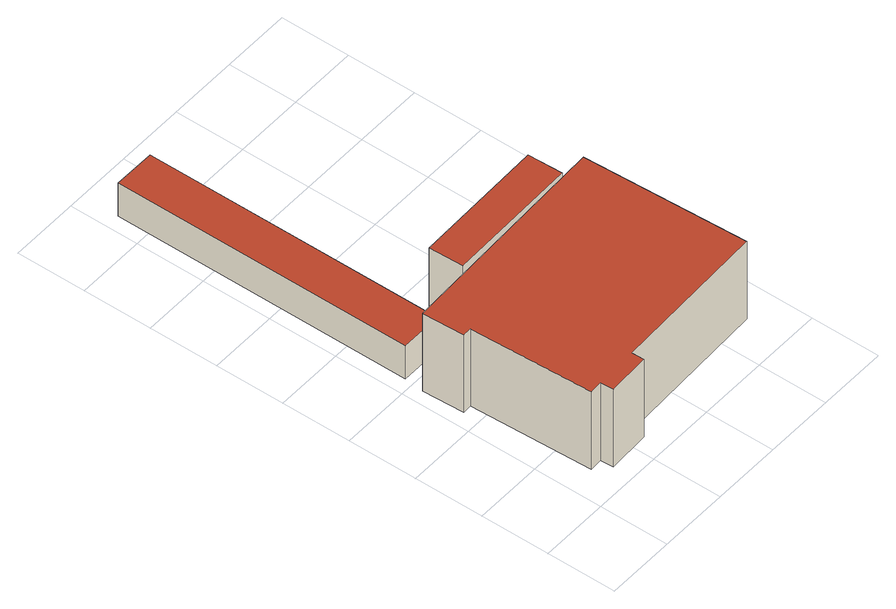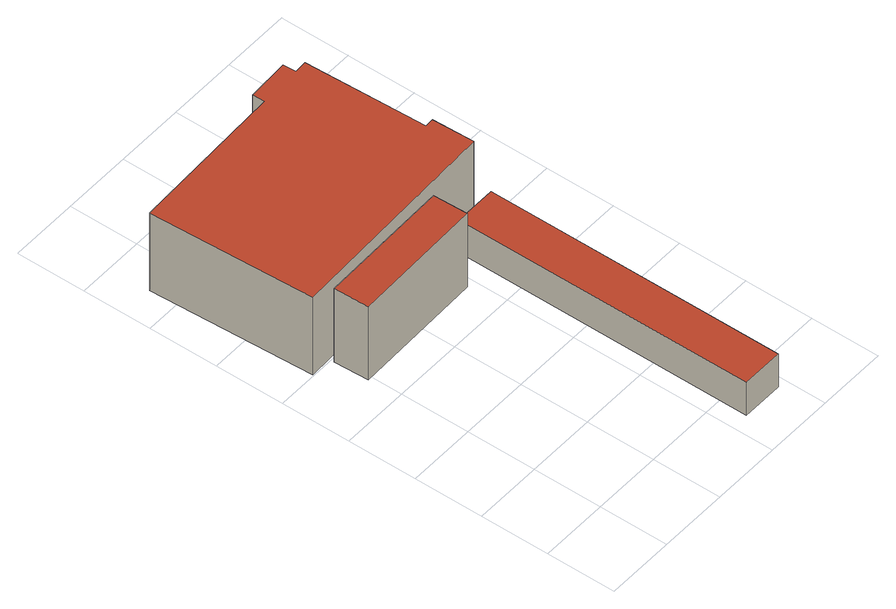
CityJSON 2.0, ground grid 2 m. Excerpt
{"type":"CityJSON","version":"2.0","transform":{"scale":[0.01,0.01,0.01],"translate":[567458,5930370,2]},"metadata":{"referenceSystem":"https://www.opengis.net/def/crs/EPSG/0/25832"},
"CityObjects":{
"building1":{"type":"Building","attributes":{"Grundfläche 2D":"10.484344","Grundhöhe NN":"2.808"},"geometry":[{"type":"Solid","lod":"3","boundaries":[[[[0,1,2,3]],[[4,5,3,2]],[[5,6,0,3]],[[6,7,1,0]],[[7,4,2,1]],[[7,6,5,4]]]],"semantics":{"surfaces":[{"type":"RoofSurface"},{"type":"WallSurface"},{"type":"GroundSurface"}],"values":[[0,1,1,1,1,2]]}}]},
"building2":{"type":"Building","attributes":{"Grundfläche 2D":"30.271125","Grundhöhe NN":"2.702"},"geometry":[{"type":"Solid","lod":"3","boundaries":[[[[8,9,10,11,12,13,14,15,16,17]],[[18,19,15,14]],[[19,20,16,15]],[[20,21,17,16]],[[21,22,8,17]],[[22,23,9,8]],[[23,24,10,9]],[[24,25,11,10]],[[25,26,12,11]],[[26,27,13,12]],[[27,18,14,13]],[[19,18,27,26,25,24,23,22,21,20]]]],"semantics":{"surfaces":[{"type":"RoofSurface"},{"type":"WallSurface"},{"type":"GroundSurface"}],"values":[[0,1,1,1,1,1,1,1,1,1,1,2]]}}]},
"building3":{"type":"Building","attributes":{"Grundfläche 2D":"3.901706","Grundhöhe NN":"2.716"},"geometry":[{"type":"Solid","lod":"3","boundaries":[[[[28,29,30,31]],[[32,33,31,30]],[[33,34,28,31]],[[34,35,29,28]],[[35,32,30,29]],[[35,34,33,32]]]],"semantics":{"surfaces":[{"type":"RoofSurface"},{"type":"WallSurface"},{"type":"GroundSurface"}],"values":[[0,1,1,1,1,2]]}}]}
},
"vertices":[
[157,619,191],[157,1486,191],[36,1487,191],[36,619,191],[36,1487,81],[36,619,81],[157,619,81],[157,1486,81],
[119,96,330],[121,59,330],[245,65,330],[244,100,330],[702,119,330],[681,596,330],[39,569,330],[44,448,330],[69,449,330],[83,94,330],[39,569,70],[44,448,70],[69,449,70],[83,94,70],[119,96,70],[121,59,70],[245,65,70],[244,100,70],[702,119,70],[681,596,70],
[618,609,318],[615,710,318],[227,700,318],[230,600,318],[227,700,72],[230,600,72],[618,609,72],[615,710,72]
]}
